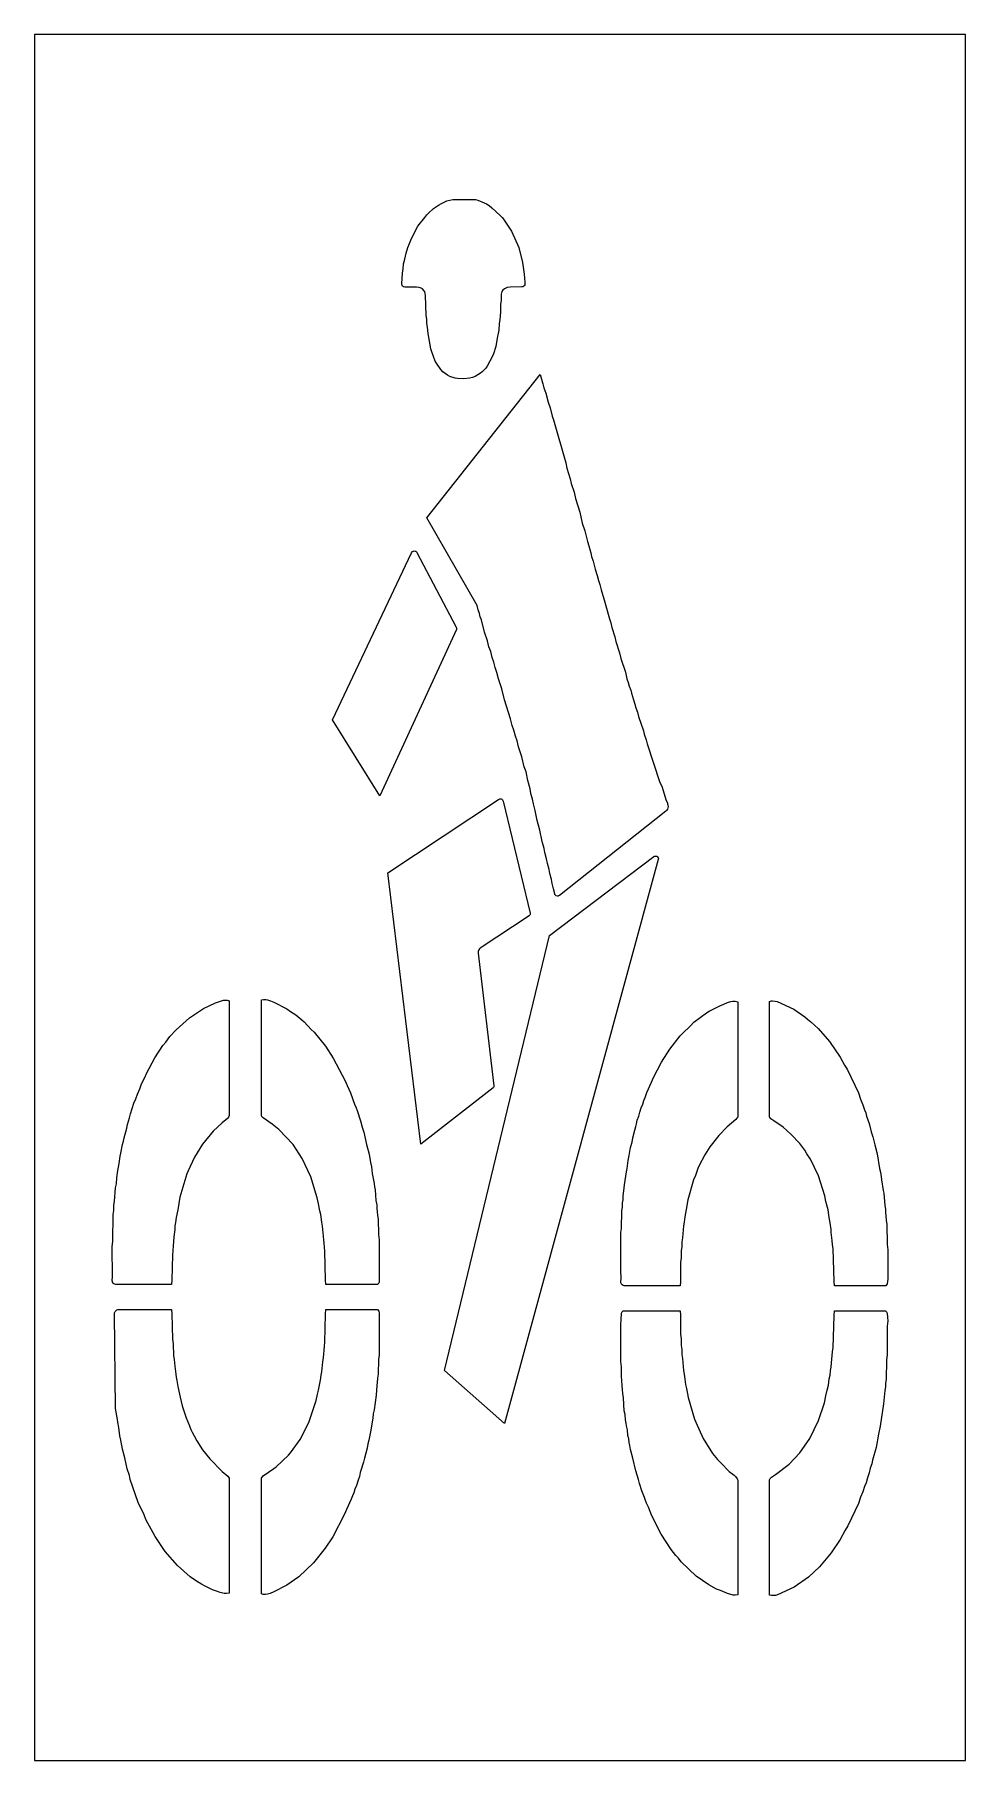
# Model space of a CAD drawing. Header units: inches. Extents: x 0 to 48, y 0 to 89.
import ezdxf

# ---------------------------------------------------------------- set-up
doc = ezdxf.new("R2010")
doc.units = ezdxf.units.IN
doc.header["$MEASUREMENT"] = 0
doc.layers.add('CUT', color=1, linetype='Continuous')

msp = doc.modelspace()

# ---------------------------------------------------------------- linework, layer by layer
at = {"layer": 'CUT'}
for points in [[(0, 0), (48, 0), (48, 89), (0, 89)], [(23.937, 73.747), (23.855, 73.349), (23.779, 72.92), (23.659, 72.538), (23.608, 72.407), (23.346, 71.906), (23.265, 71.791), (23.083, 71.608), (22.993, 71.533), (22.72, 71.371), (22.581, 71.31), (22.433, 71.273), (22.14, 71.241), (21.812, 71.258), (21.685, 71.277), (21.42, 71.373), (21.293, 71.432), (21.059, 71.61), (20.953, 71.718), (20.729, 72.049), (20.664, 72.161), (20.485, 72.634), (20.438, 72.792), (20.289, 73.575), (20.26, 73.913), (20.229, 74.091), (20.221, 74.311), (20.191, 74.536), (20.163, 75.549), (20.15, 75.641), (20.12, 75.728), (20.072, 75.807), (19.999, 75.88), (19.931, 75.923), (19.833, 75.958), (19.694, 75.976), (19.094, 75.979), (19.029, 75.99), (18.978, 76.021), (18.952, 76.064), (18.942, 76.14), (18.966, 76.715), (19.003, 76.904), (19.032, 77.172), (19.099, 77.408), (19.156, 77.721), (19.248, 78.012), (19.336, 78.216), (19.399, 78.404), (19.676, 78.963), (19.767, 79.114), (20.116, 79.573), (20.219, 79.702), (20.31, 79.793), (20.565, 80.021), (20.824, 80.206), (20.976, 80.295), (21.252, 80.425), (21.567, 80.491), (21.646, 80.5), (22.729, 80.497), (22.852, 80.465), (23.176, 80.325), (23.302, 80.262), (23.443, 80.176), (23.583, 80.07), (24.003, 79.674), (24.111, 79.566), (24.183, 79.473), (24.596, 78.857), (24.969, 78.018), (25.167, 77.249), (25.253, 76.639), (25.26, 76.43), (25.286, 76.229), (25.274, 76.094), (25.249, 76.047), (25.219, 76.017), (25.182, 75.996), (25.13, 75.982), (24.519, 75.976), (24.37, 75.952), (24.294, 75.923), (24.226, 75.881), (24.15, 75.81), (24.102, 75.745), (24.077, 75.682), (24.065, 75.614), (24.06, 75.309), (24.032, 75.085), (24.028, 74.674), (24.004, 74.508), (23.996, 74.287), (23.964, 74.098)], [(28.627, 62.45), (28.686, 62.274), (28.724, 62.09), (28.812, 61.848), (28.907, 61.435), (29.017, 61.112), (29.074, 60.849), (29.15, 60.64), (29.209, 60.364), (29.408, 59.735), (29.452, 59.543), (29.643, 58.869), (29.713, 58.671), (29.766, 58.418), (29.918, 57.948), (29.97, 57.709), (30.165, 57.116), (30.23, 56.832), (30.463, 56.127), (30.544, 55.784), (30.616, 55.586), (30.659, 55.406), (30.74, 55.186), (30.774, 55.039), (30.836, 54.863), (30.876, 54.695), (30.96, 54.463), (31.003, 54.283), (31.084, 54.063), (31.14, 53.825), (31.392, 53.09), (31.434, 52.922), (31.535, 52.622), (31.586, 52.421), (32.231, 50.487), (32.36, 50.186), (32.555, 49.556), (32.632, 49.362), (32.638, 49.32), (32.657, 49.254), (32.663, 49.2), (32.657, 49.131), (32.633, 49.057), (32.597, 48.998), (32.548, 48.949), (27.062, 44.606), (27.02, 44.583), (26.991, 44.576), (26.957, 44.574), (26.899, 44.59), (26.871, 44.609), (26.85, 44.63), (26.831, 44.658), (26.821, 44.686), (26.763, 44.95), (26.686, 45.222), (26.653, 45.428), (26.564, 45.733), (26.53, 45.952), (26.441, 46.257), (26.404, 46.487), (26.31, 46.814), (26.278, 47.022), (26.171, 47.395), (26.056, 47.974), (25.919, 48.462), (25.821, 48.982), (25.719, 49.333), (25.678, 49.574), (25.593, 49.868), (25.554, 50.097), (25.436, 50.531), (25.349, 50.981), (25.253, 51.246), (25.129, 51.749), (24.954, 52.262), (24.879, 52.582), (24.794, 52.814), (24.72, 53.122), (24.628, 53.376), (24.548, 53.719), (24.234, 54.695), (24.091, 55.267), (23.916, 55.779), (23.841, 56.1), (23.749, 56.354), (23.683, 56.64), (23.597, 56.871), (23.524, 57.179), (23.432, 57.433), (23.36, 57.742), (23.207, 58.188), (23.04, 58.81), (22.981, 58.975), (22.94, 59.143), (22.867, 59.341), (22.825, 59.552), (20.219, 64.079), (26.071, 71.467), (26.209, 70.984), (26.262, 70.781), (26.364, 70.505), (26.476, 70.048), (26.584, 69.75), (26.691, 69.315), (26.751, 69.139), (27.389, 66.921), (27.448, 66.646), (27.621, 66.095), (27.671, 65.856), (27.82, 65.397), (27.888, 65.075), (28.112, 64.367), (28.243, 63.805), (28.375, 63.415), (28.508, 62.865), (28.588, 62.633)], [(21.763, 58.361), (21.752, 58.322), (17.801, 49.739), (15.367, 53.653), (19.441, 62.28), (19.464, 62.316), (19.496, 62.344), (19.535, 62.363), (19.577, 62.371), (19.619, 62.367), (19.659, 62.352), (19.694, 62.327), (19.72, 62.294), (21.748, 58.44), (21.761, 58.403)], [(22.878, 41.715), (22.874, 41.638), (23.685, 34.792), (23.685, 34.762), (23.675, 34.731), (23.662, 34.71), (23.643, 34.691), (19.921, 31.788), (18.21, 45.769), (23.922, 49.561), (23.953, 49.577), (23.987, 49.586), (24.021, 49.587), (24.055, 49.581), (24.094, 49.563), (24.124, 49.539), (24.146, 49.508), (24.162, 49.469), (25.562, 43.69), (25.562, 43.653), (25.551, 43.617), (25.532, 43.585), (25.505, 43.56), (22.983, 41.88), (22.948, 41.849), (22.915, 41.807), (22.894, 41.766)], [(32.153, 46.554), (32.167, 46.503), (32.162, 46.454), (24.229, 17.371), (21.131, 20.112), (26.556, 42.543), (31.937, 46.608), (31.971, 46.627), (32.005, 46.635), (32.041, 46.635), (32.078, 46.625), (32.122, 46.597)], [(4.584, 31.927), (4.614, 32.111), (4.754, 32.61), (4.795, 32.803), (4.895, 33.145), (4.94, 33.337), (5.126, 33.895), (5.224, 34.12), (5.301, 34.366), (5.431, 34.642), (5.52, 34.897), (5.688, 35.221), (5.768, 35.424), (6.203, 36.233), (6.621, 36.86), (6.774, 37.038), (6.98, 37.325), (7.307, 37.68), (7.987, 38.296), (8.717, 38.773), (9.332, 39.069), (9.643, 39.179), (9.744, 39.206), (9.849, 39.214), (9.937, 39.204), (10.035, 39.175), (10.035, 33.253), (10.002, 33.18), (9.946, 33.108), (9.673, 32.886), (9.212, 32.449), (8.66, 31.774), (8.244, 31.104), (7.92, 30.41), (7.857, 30.258), (7.495, 29.051), (7.382, 28.401), (7.297, 27.992), (7.272, 27.735), (7.242, 27.569), (7.231, 27.385), (7.178, 26.994), (7.17, 26.75), (7.144, 26.561), (7.139, 26.28), (7.11, 26.079), (7.082, 24.76), (7.064, 24.543), (4.192, 24.545), (4.143, 24.557), (4.093, 24.584), (4.056, 24.62), (4.027, 24.668), (4.014, 24.707), (4.009, 24.742), (4.019, 24.934), (4, 26.492), (4.031, 26.786), (4.06, 28.151), (4.088, 28.352), (4.095, 28.621), (4.131, 28.845), (4.181, 29.537), (4.219, 29.738), (4.245, 30.053), (4.304, 30.419), (4.322, 30.592), (4.365, 30.786), (4.418, 31.158), (4.458, 31.317), (4.542, 31.77)], [(14.644, 28.707), (14.578, 29.021), (14.247, 30.102), (13.808, 31.041), (13.331, 31.77), (12.597, 32.535), (12.259, 32.81), (11.783, 33.133), (11.736, 33.179), (11.702, 33.236), (11.702, 39.215), (11.807, 39.242), (11.921, 39.243), (12.012, 39.226), (12.169, 39.175), (12.342, 39.101), (13.014, 38.761), (13.191, 38.628), (13.479, 38.445), (13.779, 38.198), (13.899, 38.085), (14.272, 37.692), (14.413, 37.561), (14.995, 36.837), (15.401, 36.215), (16.018, 35.049), (16.115, 34.801), (16.294, 34.43), (16.492, 33.851), (16.586, 33.649), (16.633, 33.517), (16.808, 32.991), (16.886, 32.659), (16.973, 32.405), (17.118, 31.761), (17.247, 31.259), (17.318, 30.829), (17.371, 30.618), (17.415, 30.269), (17.45, 30.102), (17.47, 29.918), (17.509, 29.747), (17.528, 29.575), (17.556, 29.431), (17.606, 28.868), (17.642, 28.656), (17.65, 28.471), (17.675, 28.304), (17.681, 28.095), (17.71, 27.905), (17.737, 27.117), (17.771, 26.846), (17.771, 24.738), (17.764, 24.669), (17.746, 24.619), (17.72, 24.586), (17.676, 24.543), (15.024, 24.543), (15.002, 24.777), (14.974, 26.261), (14.945, 26.462), (14.937, 26.683), (14.914, 26.838), (14.905, 27.035), (14.874, 27.213), (14.849, 27.552), (14.806, 27.752), (14.758, 28.149), (14.706, 28.348)], [(37.928, 33.131), (37.899, 33.18), (37.899, 39.145), (37.991, 39.167), (38.056, 39.173), (38.195, 39.16), (38.297, 39.137), (39.152, 38.742), (39.722, 38.347), (39.849, 38.232), (40.035, 38.091), (40.413, 37.737), (40.981, 37.075), (41.538, 36.272), (41.764, 35.859), (41.902, 35.643), (42.478, 34.43), (42.586, 34.106), (42.715, 33.817), (42.792, 33.558), (42.855, 33.397), (42.9, 33.23), (43.041, 32.843), (43.142, 32.42), (43.229, 32.165), (43.321, 31.74), (43.439, 31.283), (43.572, 30.528), (43.621, 30.335), (43.649, 30.091), (43.678, 29.947), (43.756, 29.389), (43.783, 29.246), (43.836, 28.613), (43.869, 28.423), (43.879, 28.25), (43.902, 28.095), (43.91, 27.839), (43.938, 27.661), (43.967, 26.614), (44, 26.332), (43.998, 24.813), (43.956, 24.573), (43.931, 24.528), (43.891, 24.48), (41.247, 24.48), (41.228, 24.701), (41.172, 26.396), (41.143, 26.585), (41.135, 26.806), (41.081, 27.231), (41.071, 27.38), (41.007, 27.825), (40.97, 28.003), (40.916, 28.399), (40.803, 28.82), (40.751, 29.12), (40.417, 30.151), (40.004, 31.011), (39.821, 31.284), (39.712, 31.477), (39.453, 31.813), (39.013, 32.287), (38.797, 32.488), (38.596, 32.651), (38.126, 32.986), (37.971, 33.085)], [(30.727, 31.609), (30.807, 31.891), (30.843, 32.11), (30.956, 32.506), (30.995, 32.687), (31.041, 32.831), (31.079, 33.014), (31.153, 33.224), (31.203, 33.439), (31.279, 33.661), (31.36, 33.842), (31.418, 34.032), (31.488, 34.192), (31.564, 34.438), (31.819, 34.982), (31.908, 35.22), (32.324, 36.013), (32.757, 36.687), (33.293, 37.36), (33.402, 37.483), (33.821, 37.881), (33.998, 38.064), (34.653, 38.545), (34.79, 38.636), (35.301, 38.905), (35.543, 38.993), (35.735, 39.078), (35.904, 39.129), (36.007, 39.148), (36.133, 39.148), (36.264, 39.122), (36.264, 33.179), (36.205, 33.118), (36.157, 33.057), (35.717, 32.667), (35.276, 32.225), (34.819, 31.64), (34.555, 31.222), (34.277, 30.689), (34.205, 30.527), (34.079, 30.16), (33.984, 29.947), (33.687, 28.905), (33.606, 28.417), (33.528, 28.041), (33.5, 27.762), (33.46, 27.562), (33.41, 26.952), (33.375, 26.739), (33.367, 26.495), (33.341, 26.305), (33.337, 25.918), (33.308, 25.671), (33.307, 24.693), (33.288, 24.48), (30.399, 24.482), (30.352, 24.494), (30.305, 24.519), (30.27, 24.553), (30.241, 24.598), (30.229, 24.635), (30.225, 24.669), (30.243, 24.862), (30.255, 24.968), (30.228, 25.169), (30.226, 27.125), (30.231, 27.229), (30.26, 27.43), (30.288, 28.348), (30.316, 28.526), (30.324, 28.747), (30.347, 28.902), (30.356, 29.099), (30.409, 29.525), (30.421, 29.685), (30.516, 30.353), (30.55, 30.519), (30.601, 30.94), (30.665, 31.19)], [(7.242, 20.334), (7.265, 20.065), (7.292, 19.921), (7.308, 19.763), (7.344, 19.596), (7.386, 19.282), (7.477, 18.892), (7.503, 18.732), (7.566, 18.518), (7.614, 18.29), (7.815, 17.662), (7.988, 17.262), (8.056, 17.066), (8.123, 16.928), (8.232, 16.74), (8.361, 16.48), (8.656, 16.026), (9.031, 15.557), (9.681, 14.907), (9.967, 14.665), (10.008, 14.614), (10.035, 14.564), (10.035, 8.63), (9.902, 8.615), (9.775, 8.616), (9.565, 8.656), (9.382, 8.729), (9.17, 8.797), (8.791, 8.985), (8.614, 9.096), (8.395, 9.208), (8.03, 9.467), (7.371, 10.055), (6.736, 10.783), (6.212, 11.552), (5.743, 12.423), (5.647, 12.671), (5.347, 13.31), (4.933, 14.489), (4.889, 14.693), (4.775, 15.039), (4.65, 15.603), (4.531, 16.059), (4.453, 16.523), (4.398, 16.745), (4.346, 17.177), (4.288, 17.441), (4.274, 17.59), (4.172, 18.144), (4.126, 23.036), (4.13, 23.077), (4.142, 23.118), (4.163, 23.156), (4.187, 23.186), (4.22, 23.214), (4.252, 23.234), (4.288, 23.247), (4.331, 23.254), (7.063, 23.255), (7.082, 23.04), (7.11, 21.721), (7.145, 21.486), (7.172, 20.863), (7.2, 20.685), (7.211, 20.501)], [(15.991, 12.696), (15.381, 11.539), (14.988, 10.952), (14.385, 10.198), (13.627, 9.473), (13.002, 9.033), (12.34, 8.696), (12.156, 8.618), (12.011, 8.572), (11.908, 8.554), (11.794, 8.557), (11.702, 8.587), (11.702, 14.558), (11.734, 14.616), (11.787, 14.671), (12.346, 15.062), (12.457, 15.149), (13.087, 15.751), (13.193, 15.862), (13.689, 16.549), (14.093, 17.322), (14.166, 17.482), (14.526, 18.566), (14.587, 18.89), (14.647, 19.103), (14.751, 19.619), (14.782, 19.861), (14.821, 20.038), (14.87, 20.565), (14.907, 20.778), (14.914, 20.963), (14.939, 21.141), (14.945, 21.363), (14.973, 21.564), (15.002, 23.012), (15.022, 23.255), (17.684, 23.255), (17.75, 23.171), (17.771, 23.062), (17.771, 20.918), (17.739, 20.671), (17.712, 19.918), (17.682, 19.706), (17.674, 19.485), (17.65, 19.33), (17.609, 18.84), (17.513, 18.076), (17.469, 17.871), (17.448, 17.65), (17.406, 17.467), (17.358, 17.142), (17.315, 16.953), (17.244, 16.524), (17.187, 16.321), (17.15, 16.103), (17.007, 15.593), (16.968, 15.387), (16.793, 14.85), (16.75, 14.645), (16.71, 14.51), (16.596, 14.175), (16.511, 13.984), (16.456, 13.805), (16.393, 13.655), (16.331, 13.467), (16.086, 12.945)], [(35.378, 15.344), (35.82, 14.903), (36.067, 14.704), (36.135, 14.639), (36.222, 14.531), (36.264, 14.448), (36.264, 8.548), (36.124, 8.524), (36.022, 8.525), (35.722, 8.605), (35.368, 8.763), (35.162, 8.839), (34.768, 9.049), (34.122, 9.502), (33.347, 10.243), (33.205, 10.425), (33.061, 10.576), (32.824, 10.884), (32.314, 11.676), (31.825, 12.617), (31.657, 13.057), (31.555, 13.268), (31.508, 13.411), (31.445, 13.56), (31.39, 13.739), (31.313, 13.909), (31.19, 14.277), (31.143, 14.493), (30.996, 14.94), (30.849, 15.596), (30.734, 16.041), (30.701, 16.248), (30.664, 16.403), (30.639, 16.588), (30.599, 16.765), (30.569, 17.045), (30.517, 17.261), (30.503, 17.398), (30.473, 17.565), (30.449, 17.834), (30.41, 18.034), (30.36, 18.703), (30.325, 18.916), (30.317, 19.136), (30.291, 19.314), (30.286, 19.595), (30.259, 19.808), (30.256, 20.301), (30.226, 20.572), (30.228, 22.504), (30.255, 22.705), (30.266, 23.066), (30.295, 23.134), (30.354, 23.192), (33.289, 23.192), (33.307, 22.963), (33.309, 21.985), (33.337, 21.75), (33.341, 21.398), (33.368, 21.197), (33.375, 20.928), (33.41, 20.727), (33.46, 20.106), (33.499, 19.917), (33.524, 19.661), (33.568, 19.392), (33.619, 19.187), (33.703, 18.711), (34.024, 17.602), (34.09, 17.438), (34.472, 16.602), (34.959, 15.837), (35.22, 15.519)], [(37.899, 14.472), (37.936, 14.543), (37.996, 14.609), (38.21, 14.747), (38.902, 15.277), (39.462, 15.866), (39.974, 16.6), (40.419, 17.523), (40.723, 18.44), (40.794, 18.81), (40.875, 19.092), (40.929, 19.359), (40.973, 19.685), (41.016, 19.874), (41.038, 20.107), (41.07, 20.285), (41.112, 20.716), (41.134, 20.86), (41.142, 21.081), (41.172, 21.282), (41.229, 22.954), (41.252, 23.192), (43.88, 23.192), (43.928, 23.138), (43.959, 23.07), (43.974, 22.84), (43.997, 22.674), (43.97, 22.393), (43.969, 20.932), (43.935, 20.649), (43.907, 19.637), (43.879, 19.459), (43.871, 19.262), (43.84, 19.084), (43.816, 18.733), (43.786, 18.555), (43.773, 18.383), (43.601, 17.246), (43.51, 16.825), (43.389, 16.141), (43.21, 15.494), (43.168, 15.289), (43.094, 15.079), (43.042, 14.839), (42.943, 14.574), (42.874, 14.314), (42.794, 14.121), (42.713, 13.85), (42.588, 13.572), (42.48, 13.248), (41.936, 12.098), (41.793, 11.871), (41.535, 11.395), (41.069, 10.714), (40.467, 9.989), (39.9, 9.457), (39.159, 8.934), (38.306, 8.538), (38.204, 8.514), (38.065, 8.5), (38.001, 8.505), (37.899, 8.529)]]:
    msp.add_lwpolyline(points, close=True, dxfattribs=at)

doc.saveas('drawing.dxf')
